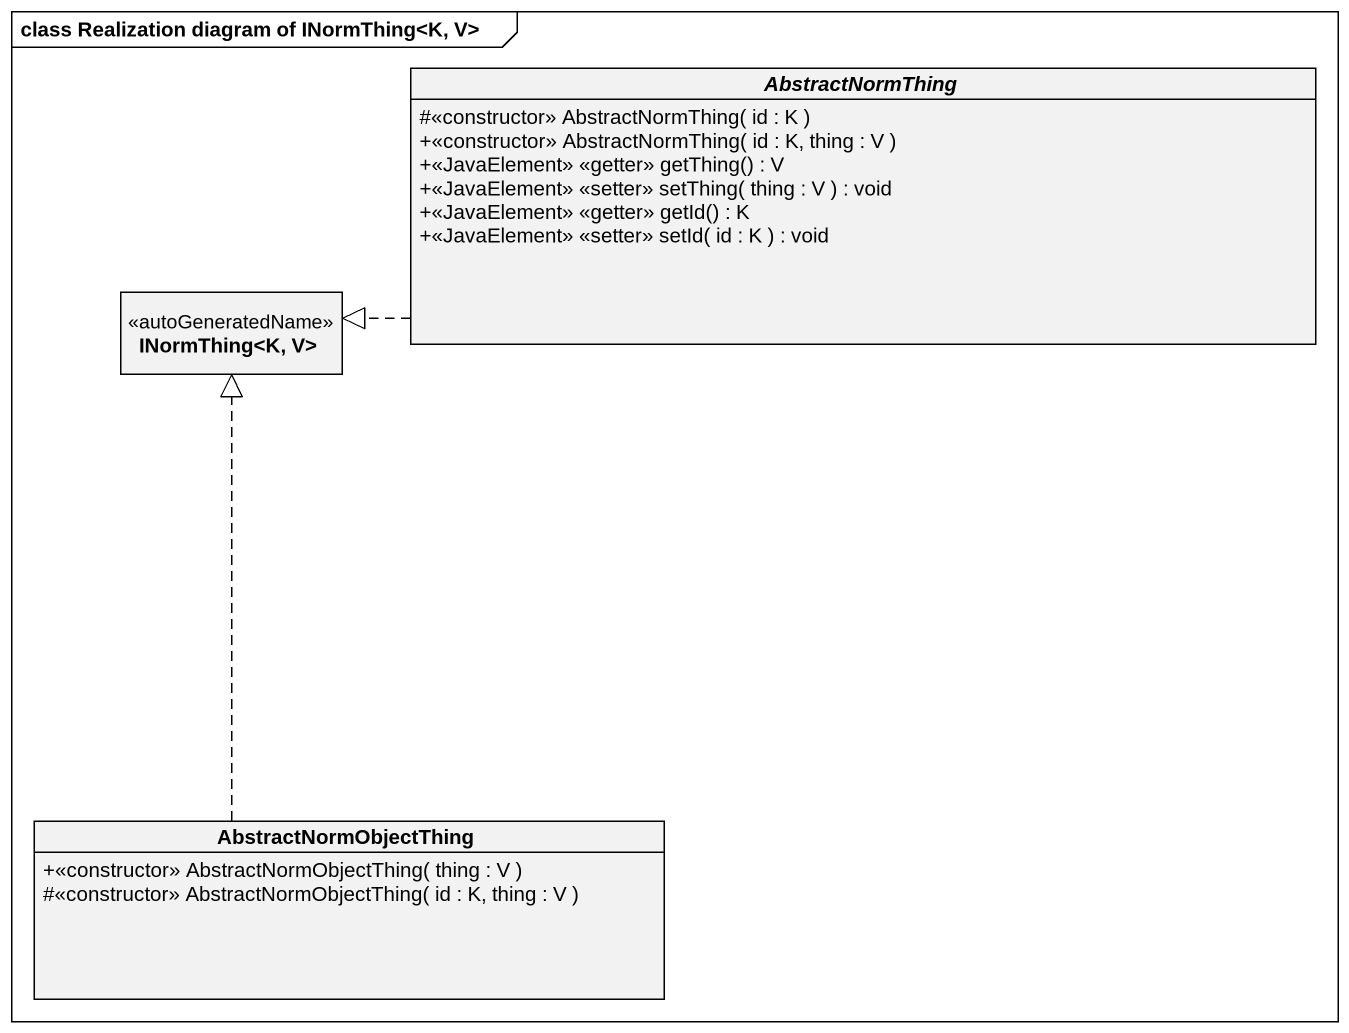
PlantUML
@startuml
mainframe class Realization diagram of INormThing<K, V>
hide circle
hide empty members
skinparam classAttributeIconSize 0
abstract class AbstractNormThing {
  #<<constructor>> AbstractNormThing( id : K )
  +<<constructor>> AbstractNormThing( id : K, thing : V )
  +<<JavaElement>> <<getter>> getThing() : V
  +<<JavaElement>> <<setter>> setThing( thing : V ) : void
  +<<JavaElement>> <<getter>> getId() : K
  +<<JavaElement>> <<setter>> setId( id : K ) : void
}
interface "INormThing<K, V>" as INormThing_K_V <<autoGeneratedName>>
class AbstractNormObjectThing {
  +<<constructor>> AbstractNormObjectThing( thing : V )
  #<<constructor>> AbstractNormObjectThing( id : K, thing : V )
}
AbstractNormThing .left.|> INormThing_K_V
AbstractNormObjectThing .up.|> INormThing_K_V
@enduml
